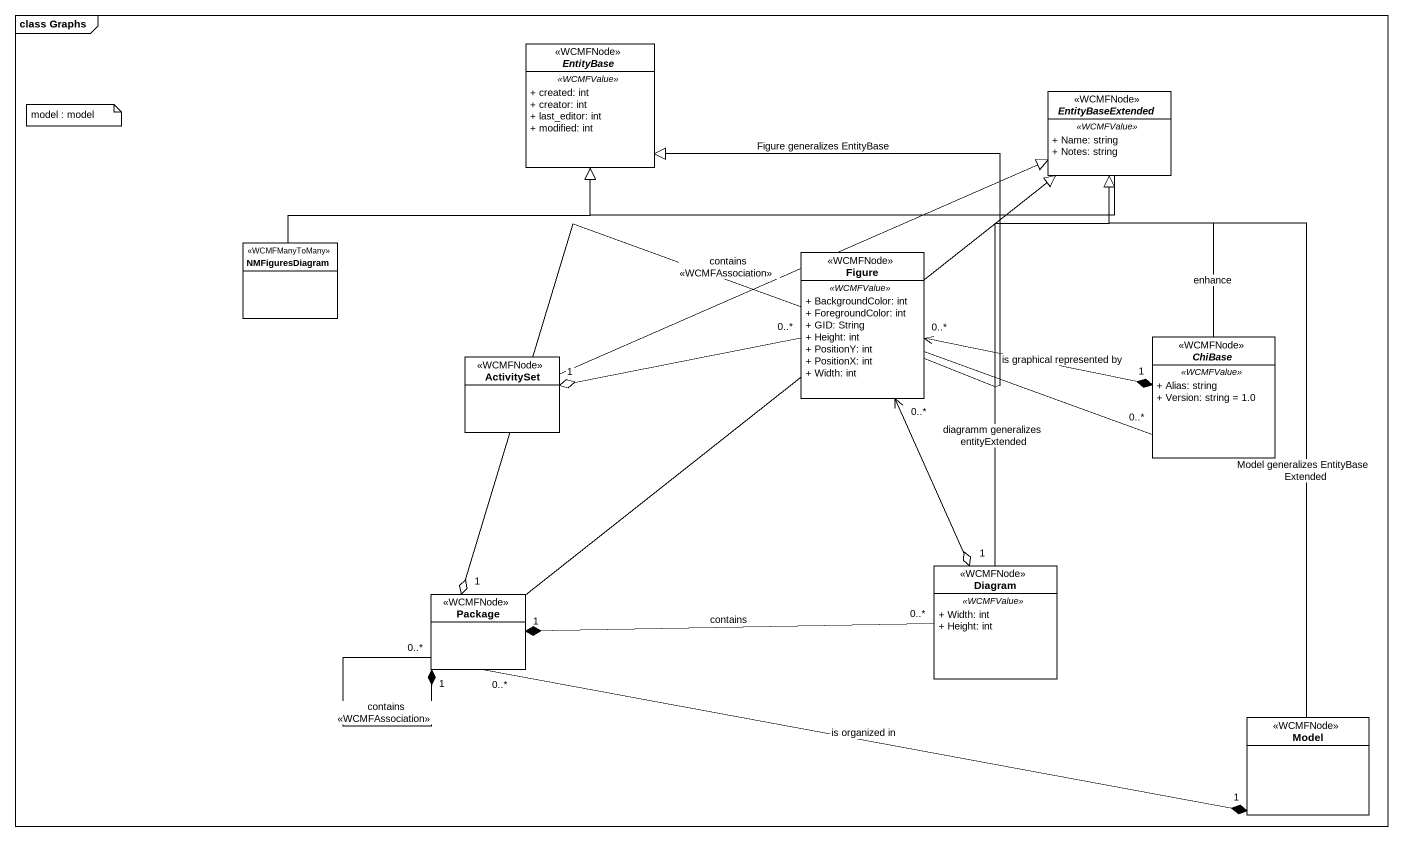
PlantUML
@startuml
mainframe class Graphs
hide circle
hide empty members
skinparam classAttributeIconSize 0
abstract class EntityBase <<WCMFNode>> {
  .. <<WCMFValue>> ..
  + created: int
  + creator: int
  + last_editor: int
  + modified: int
}
abstract class EntityBaseExtended <<WCMFNode>> {
  .. <<WCMFValue>> ..
  + Name: string
  + Notes: string
}
class NMFiguresDiagram <<WCMFManyToMany>>
class Figure <<WCMFNode>> {
  .. <<WCMFValue>> ..
  + BackgroundColor: int
  + ForegroundColor: int
  + GID: String
  + Height: int
  + PositionY: int
  + PositionX: int
  + Width: int
}
class ActivitySet <<WCMFNode>>
abstract class ChiBase <<WCMFNode>> {
  .. <<WCMFValue>> ..
  + Alias: string
  + Version: string = 1.0
}
class Diagram <<WCMFNode>> {
  .. <<WCMFValue>> ..
  + Width: int
  + Height: int
}
class "Package" as Package_ <<WCMFNode>>
class Model <<WCMFNode>>
EntityBaseExtended -left-|> EntityBase
NMFiguresDiagram -right-|> EntityBase
Figure -up-|> EntityBase : Figure generalizes EntityBase
ActivitySet -right-|> EntityBaseExtended
ActivitySet "1" o-right- "0..*" Figure
ChiBase -up-|> EntityBaseExtended : enhance
ChiBase "1" *-left-> "0..*" Figure : is graphical represented by
Diagram -up-|> EntityBaseExtended : diagramm generalizes entityExtended
Diagram "1" o-up-> "0..*" Figure
Diagram "0..*" -left-* "1" Package_ : contains
Package_ -up-|> EntityBaseExtended
Package_ "1" o-right- "0..*" ChiBase : contains\n<<WCMFAssociation>>
Package_ "0..*" --* "1" Package_ : contains\n<<WCMFAssociation>>
Package_ "0..*" -right-* "1" Model : is organized in
Model -up-|> EntityBaseExtended : Model generalizes EntityBase Extended
note as N1
  model : model
end note
@enduml
